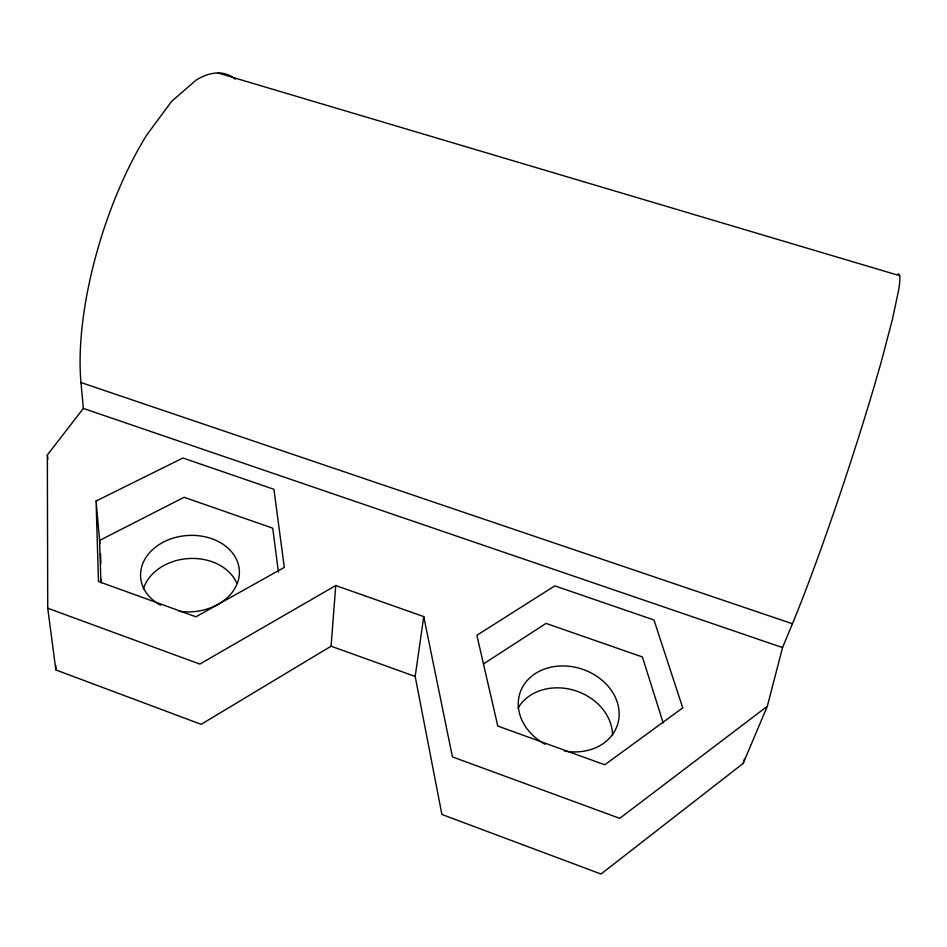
<?xml version="1.0" encoding="UTF-8"?>
<svg xmlns="http://www.w3.org/2000/svg" width="947" height="947" viewBox="0 0 947 947"><rect width="100%" height="100%" fill="white"/><g stroke="black" fill="none" stroke-linecap="round" stroke-linejoin="round"><path stroke-width="1.42" d="M235.472 79.217A192.975 70.682 -72.7 0 0 196.218 80.022L171.632 101.341L146.572 135.243A192.975 70.682 -72.7 0 0 80.969 382.541L83.36 408.429L47.35 454.974L47.729 608.211L55.861 669.943L201.143 724.337L331.083 646.209L335.735 585.542L423.747 616.568L452.417 756.878L619.729 818.338L767.307 706.284L782.553 647.57L792.438 623.753A208.091 13.412 -71.7 0 0 881.456 361.008L892.453 319.246L898.656 290.007A208.091 13.412 -71.7 0 0 897.649 274.156M767.307 706.284L743.182 763.412L601.002 874.034L441.894 814.467L415.188 676.454L423.747 616.568M743.182 763.412L744.318 759.127M483.467 663.954L546.028 623.398L642.421 656.981L663.208 722.999M335.735 585.542L199.817 664.084L47.729 608.211M96.061 501.046L182.913 458.005L273.92 489.291L284.301 567.407L195.946 616.793L98.488 581.517L96.061 501.046L99.849 543.389M217.893 72.966L899.65 275.684M80.969 382.541L792.438 623.753M83.36 408.429L782.553 647.57M331.083 646.209L415.188 676.454M278.43 572.154L272.736 528.166L184.097 497.282L99.589 540.453L100.915 582.63M47.35 454.974L47.859 459.283M100.512 553.604L100.832 563.773M101.341 579.753L101.436 582.654M55.826 665.54L55.861 669.943M517.985 708.202A50.416 41.786 18.7 0 1 573.693 690.174A50.416 41.786 18.7 0 1 612.543 735.488M143.399 588.809A48.676 38.058 -4.4 0 1 188.69 558.541A48.676 38.058 -4.4 0 1 236.738 583.163M545.07 744.271A51.28 42.011 18.2 0 1 536.487 672.832A51.28 42.011 18.2 0 1 616.876 701.064A51.28 42.011 18.2 0 1 564.365 751.042M160.552 605.18A49.481 38.211 -3.9 0 1 164.186 541.708A49.481 38.211 -3.9 0 1 238.739 566.057A49.481 38.211 -3.9 0 1 179.125 611.241M682.74 707.871L604.766 764.774L497.791 726.053L476.862 635.295L554.788 585.873L653.975 619.977L682.74 707.871"/></g></svg>
